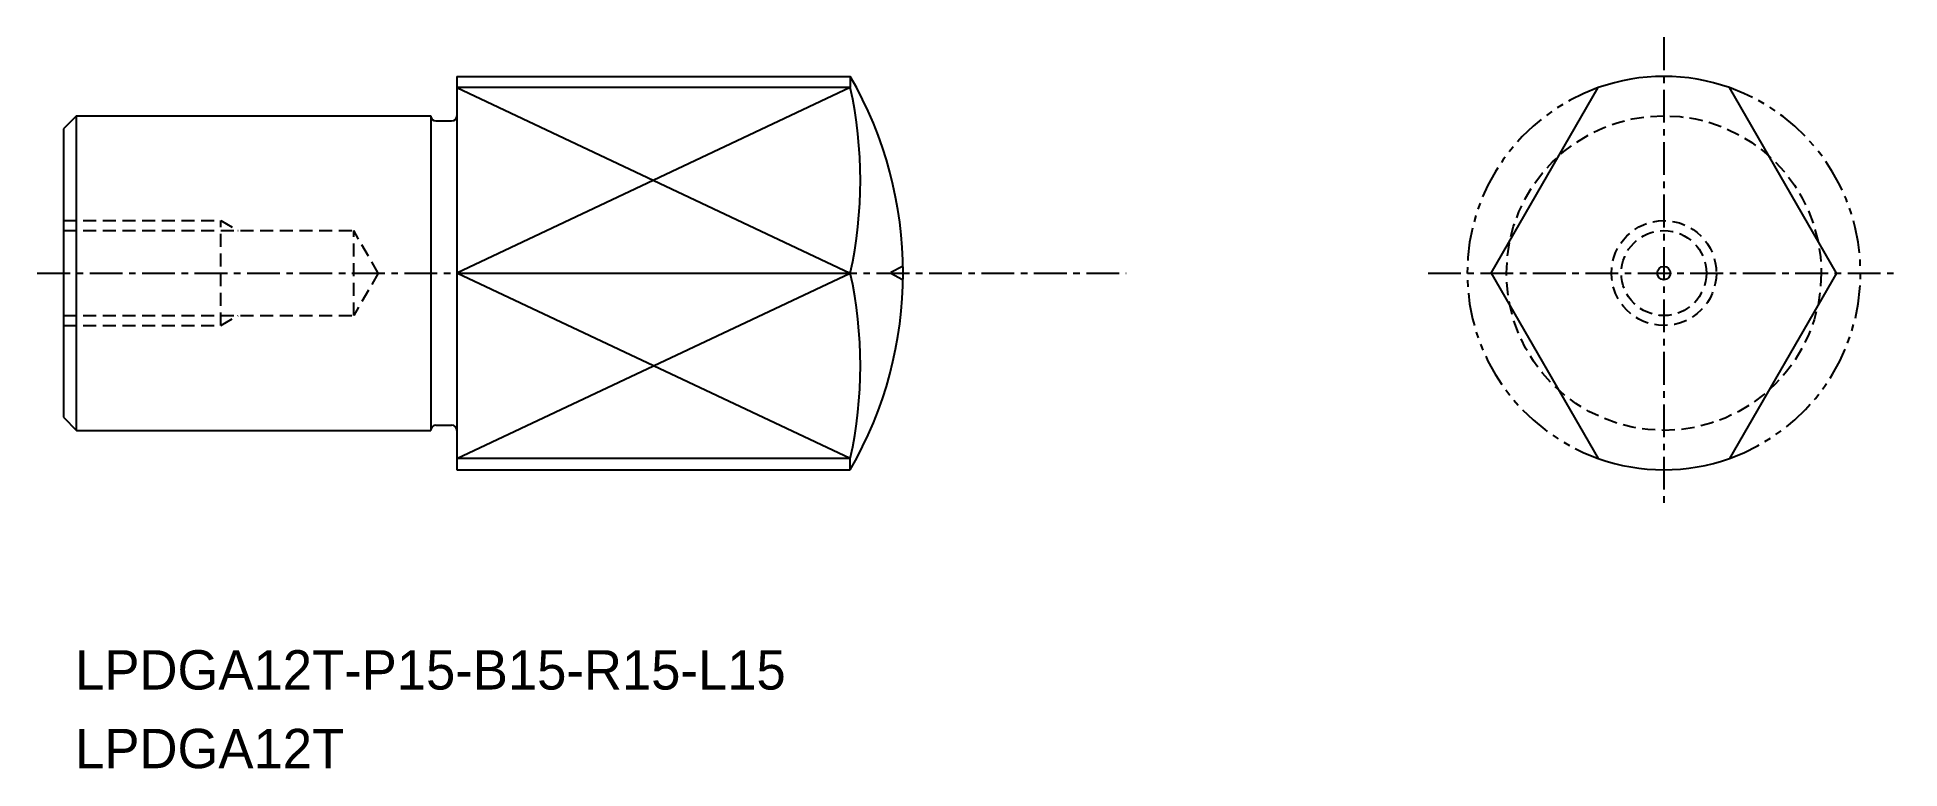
# Model space of a CAD drawing. Extents: x -1583.6 to -1512.6, y -597.6 to -569.7.
import ezdxf

# ---------------------------------------------------------------- set-up
doc = ezdxf.new("R2010")
doc.units = 0
for name, pattern in [('CENTER', [2, 1.25, -0.25, 0.25, -0.25]), ('DASHED', [0.75, 0.5, -0.25]), ('PHANTOM', [2.5, 1.25, -0.25, 0.25, -0.25, 0.25, -0.25])]:
    doc.linetypes.add(name, pattern=pattern)
doc.layers.get('0').update_dxf_attribs({"linetype": 'CONTINUOUS'})
doc.layers.add('CENTER', color=1, linetype='CENTER')

msp = doc.modelspace()

# ---------------------------------------------------------------- linework, layer by layer
at = {"color": 7, "linetype": 'CONTINUOUS'}
for p, q in [((-1567.597, -571.198), (-1567.597, -586.198)), ((-1567.597, -571.198), (-1552.597, -571.198)), ((-1528.16, -578.698), (-1524.078, -571.626)), ((-1514.995, -578.698), (-1519.078, -571.626)), ((-1582.097, -572.698), (-1582.597, -573.198)), ((-1582.097, -572.698), (-1568.597, -572.698)), ((-1582.097, -584.698), (-1582.097, -572.698)), ((-1568.597, -572.698), (-1568.597, -584.698)), ((-1568.397, -572.898), (-1567.797, -572.898)), ((-1582.597, -573.198), (-1582.597, -584.198)), ((-1567.597, -578.698), (-1552.597, -578.698)), ((-1528.16, -578.698), (-1524.078, -585.769)), ((-1514.995, -578.698), (-1519.078, -585.769)), ((-1582.597, -584.198), (-1582.097, -584.698)), ((-1582.097, -584.698), (-1568.597, -584.698)), ((-1568.397, -584.498), (-1567.797, -584.498)), ((-1567.597, -586.198), (-1552.597, -586.198))]:
    msp.add_line(p, q, dxfattribs=at)
at = {"color": 3, "linetype": 'CONTINUOUS'}
for p, q in [((-1552.597, -571.626), (-1567.597, -578.698)), ((-1567.597, -571.626), (-1552.597, -578.698)), ((-1567.597, -585.769), (-1552.597, -578.698)), ((-1552.597, -585.769), (-1567.597, -578.698))]:
    msp.add_line(p, q, dxfattribs=at)
at = {"linetype": 'CONTINUOUS'}
for p, q in [((-1552.597, -571.626), (-1567.597, -571.626)), ((-1552.597, -571.198), (-1552.597, -571.626)), ((-1552.597, -585.769), (-1567.597, -585.769)), ((-1552.597, -586.198), (-1552.597, -585.769))]:
    msp.add_line(p, q, dxfattribs=at)
at = {"color": 3, "linetype": 'DASHED'}
for p, q in [((-1582.597, -576.698), (-1576.597, -576.698)), ((-1582.597, -577.077), (-1571.533, -577.077)), ((-1576.597, -576.698), (-1575.941, -577.077)), ((-1576.597, -580.698), (-1576.597, -576.698)), ((-1570.597, -578.698), (-1571.533, -577.077)), ((-1571.533, -580.319), (-1571.533, -577.077)), ((-1570.597, -578.698), (-1571.533, -580.319)), ((-1550.604, -578.446), (-1551.086, -578.698)), ((-1550.604, -578.95), (-1551.086, -578.698)), ((-1582.597, -580.319), (-1571.533, -580.319)), ((-1582.597, -580.698), (-1576.597, -580.698)), ((-1576.597, -580.698), (-1575.941, -580.319))]:
    msp.add_line(p, q, dxfattribs=at)
for radius in [6, 2, 1.621]:
    msp.add_circle((-1521.578, -578.698), radius, dxfattribs=at)
at = {"linetype": 'CONTINUOUS'}
msp.add_circle((-1521.578, -578.698), 0.252, dxfattribs=at)
for centre, radius, start, end in [((-1565.588, -578.698), 15, 330, 30), ((-1568.651, -575.162), 16.438, 347.57957, 12.42043), ((-1521.578, -578.698), 7.5, 70.52878, 109.47122), ((-1568.651, -582.233), 16.438, 347.57957, 12.42043), ((-1521.578, -578.698), 7.5, 250.52878, 289.47122)]:
    msp.add_arc(centre, radius, start, end, dxfattribs=at)
at = {"color": 3, "linetype": 'PHANTOM'}
for start, end in [(109.47122, 250.52878), (289.47122, 70.52878)]:
    msp.add_arc((-1521.578, -578.698), 7.5, start, end, dxfattribs=at)
at = {"color": 7, "linetype": 'CONTINUOUS'}
for centre, start, end in [((-1568.397, -572.698), 180, 270), ((-1567.797, -572.698), 270, 0), ((-1568.397, -584.698), 90, 180), ((-1567.797, -584.698), 0, 90)]:
    msp.add_arc(centre, 0.2, start, end, dxfattribs=at)
at = {"layer": 'CENTER', "color": 1, "linetype": 'CENTER'}
for p, q in [((-1521.578, -569.705), (-1521.578, -587.69)), ((-1583.597, -578.698), (-1542.078, -578.698)), ((-1530.57, -578.698), (-1512.585, -578.698))]:
    msp.add_line(p, q, dxfattribs=at)

# ---------------------------------------------------------------- texts
for s, p in [('LPDGA12T-P15-B15-R15-L15', (-1582.152, -594.58)), ('LPDGA12T', (-1582.152, -597.58))]:
    msp.add_text(s, height=1.5).set_placement(p)

doc.saveas('drawing.dxf')
